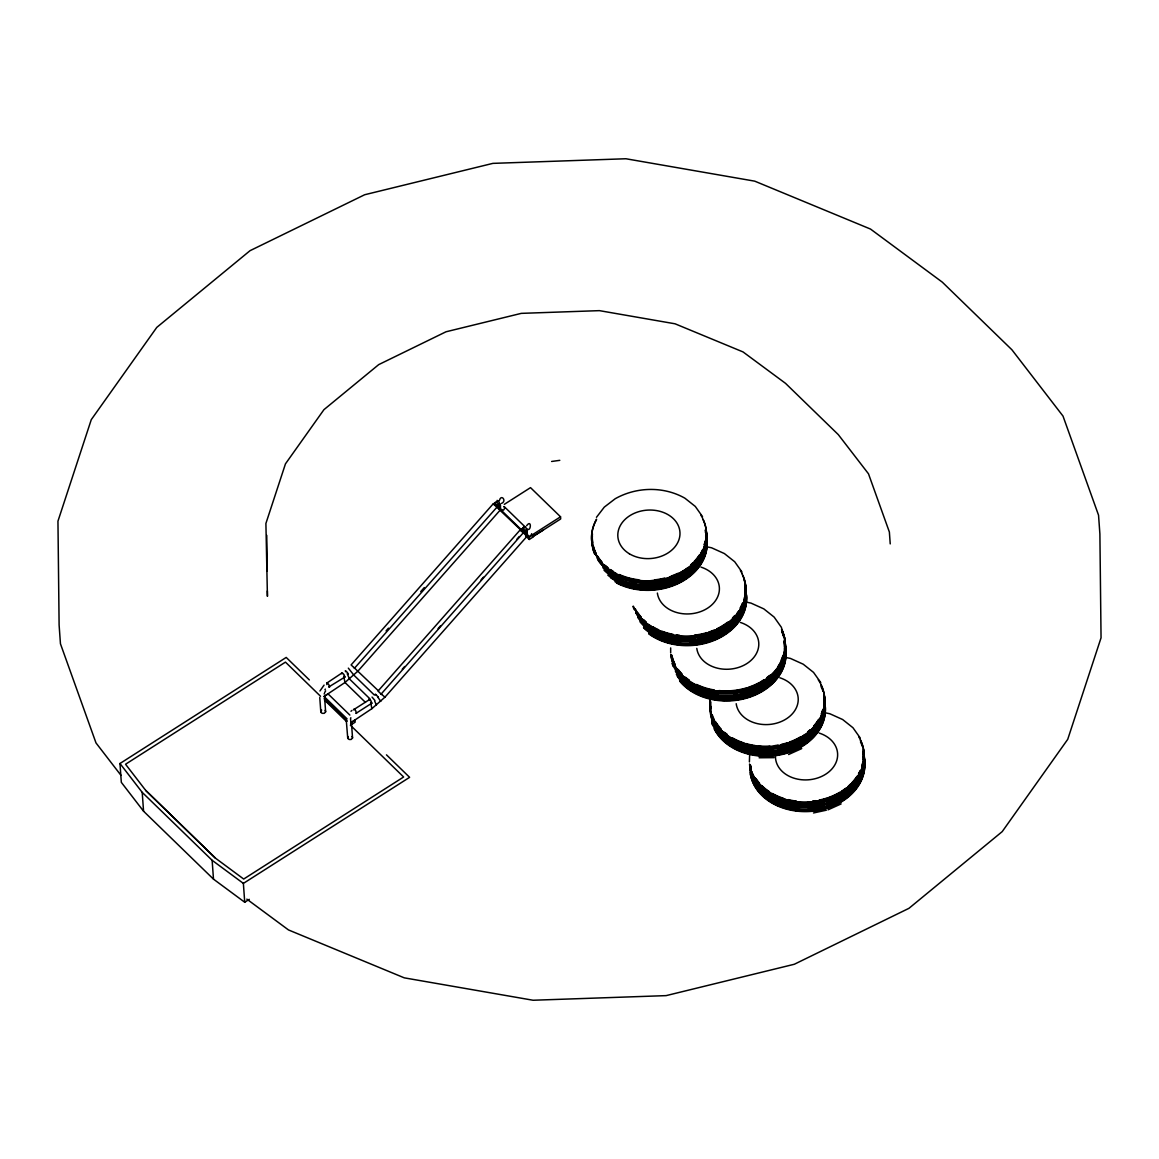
<?xml version="1.0" encoding="UTF-8"?>
<svg xmlns="http://www.w3.org/2000/svg" width="1159" height="1159" viewBox="0 0 1159 1159"><rect width="100%" height="100%" fill="white"/><g stroke="black" fill="none" stroke-linecap="round" stroke-linejoin="round"><path stroke-width="1.5" d="M670.67 647.924L670.67 652.85M749.395 761.912L749.612 755.219M353.481 709.815L369.663 699.457A2.767 0.782 54.3 0 1 370.894 700.76L371.851 703.165L355.943 713.393M324.245 694.082L324.448 693.14M324.592 697.399L325.621 711.8L324.259 713.321L322.39 713.336A2.782 2.159 -4.1 0 1 321 712.292L321.608 710.032M351.51 723.549L352.539 737.95L351.163 739.471L349.308 739.485A2.782 2.159 -4.1 0 1 347.917 738.442L348.091 736.544M499.399 500.442C501.311 493.502 507.149 501.21 501.485 503.426M319.956 690.981L324.071 685.114M328.663 687.026L344.933 677.015L343.977 674.61A2.767 0.782 54.3 0 0 342.745 673.307L341.919 673.002L341.977 673.872M368.837 699.152L369.113 700.5M324.752 692.401L325.636 690.894M526.577 525.795C532.155 517.914 531.141 534.198 526.056 528.171A2.767 0.782 54.4 0 0 524.824 526.867L523.998 526.563L524.274 527.91M341.919 673.002L326.722 683.144L326.838 684.607M329.562 687.273L328.837 684.708A2.782 0.985 57.4 0 0 327.635 683.39L326.722 683.144M356.479 713.422L355.755 710.858A2.782 0.985 57.4 0 0 354.553 709.54L353.64 709.294M596.45 517.32L604.288 507.12L615.212 498.732C636.421 486.766 663.6 486.099 684.897 498.196L695.299 506.44L702.513 516.624M493.285 503.89L496.878 507.251L354.524 668.178L351.105 664.918L493.212 503.803L494.14 504.6M386.092 630.887L388.482 628.164M420.717 591.626L424.31 587.555M523.26 532.836L381.137 694.067L378.022 691.068L520.13 529.953L521.043 530.75M402.26 669.207L404.65 666.497M438.088 628.598L440.478 625.889M481.072 579.848L483.462 577.153M516.9 539.239L519.29 536.53M350.569 719.377L350.96 722.622L354.987 720.058L355.147 722.187L351.105 724.766L350.96 722.636L371.909 708.642L384.947 697.167L527.548 535.733L526.78 529.286L527.041 536.081L522.868 532.474M350.989 711.249L351.945 710.438M347.106 718.899L324.042 696.472L344.991 682.492L358.03 671.018L500.63 509.583L499.138 502.021A2.767 0.782 54.4 0 0 497.921 500.717L497.081 500.413L497.139 501.282M504.31 504.353L530.518 487.635L560.536 516.798L560.695 518.942L533.039 536.588L532.879 534.458L560.536 516.798M249.301 899.326L244.723 902.238L213.488 879.145L143.557 811.213L121.318 782.339L119.971 763.506L286.201 657.428L309.337 679.913M320.521 696.255L285.462 662.122L125.549 764.245L145.744 790.452L215.342 858.066L243.694 879.044L403.622 776.994L350.38 725.201M529.301 539.457L529.141 537.312L533.183 534.748L533.328 536.878L529.301 539.457L525.505 535.777M533.01 536.255L542.948 530.257M324.042 696.487L328.069 693.908L349.859 715.074M244.723 902.238L243.376 883.404L409.605 777.327L386.469 754.842M788.584 754.523L801.724 748.584M828.004 809.837L841.144 803.897M551.612 461.47L559.797 460.34M813.473 812.966L826.381 810.184M344.933 677.015L343.716 676.363L344.991 682.492L365.491 702.426M371.851 703.165L371.025 702.861M759.116 757.769L774.053 757.653M706.787 546.816L711.568 547.787L724.389 553.567L734.705 561.753L741.934 571.938M746.208 602.129L750.989 603.1L763.81 608.881L774.125 617.081L781.34 627.265L784.846 638.551M785.628 657.443L790.395 658.413L803.23 664.208L813.531 672.394L820.76 682.579M825.034 712.771L829.815 713.741L842.636 719.522L852.952 727.722L860.166 737.906M525.491 531.3L522.666 527.591L523.158 528.765M374.864 700.413L372.053 697.081M523.723 533.372L520.13 529.953M526.172 530.271L527.012 530.576L526.794 529.243M119.971 763.506L142.209 792.365L212.14 860.311L243.376 883.404M246.838 899.138L288.49 929.938L404.288 977.848L533.082 1000.246L666.121 995.624L794.321 964.259L908.96 908.323L1002.216 831.611L1067.729 739.341L1101.05 637.827L1099.891 533.98L1098.544 515.204L1063.006 416.081L1011.908 349.772L942.31 282.159L870.51 229.062L754.712 181.152L625.918 158.754L492.879 163.376L364.679 194.741L250.04 250.677L156.784 327.389L91.271 419.659L57.95 521.173L59.109 625.02L60.456 643.796L95.994 742.919L121 775.371M497.588 506.034L494.458 502.571L495.168 503.571M524.491 532.184L521.362 528.721L522.072 529.721M498.254 504.904C500.891 506.179 494.4 499.065 496.24 502.615M347.613 674.002C350.25 675.277 343.759 668.178 345.614 671.727M496.632 507.062L520.623 529.851M353.857 667.439L378.544 690.938M384.947 697.167L380.76 693.575L381.673 694.516M377.921 697.167C380.123 698.747 373.372 691.865 375.806 694.98M504.107 506.497L525.592 527.374M500.08 509.091L522.419 530.764M526.621 534.864L529.141 537.312M374.386 695.081L353.886 675.161L348.323 668.135M370.025 698.935L349.511 679.015L347.222 673.654M324.187 698.616L347.265 721.028M324.419 699.978L346.498 721.477M145.744 790.452L215.342 858.066M500.297 509.149L503.499 510.163L504.846 508.077A2.782 2.202 -6.8 0 0 503.846 506.787M496.863 505.425L500.123 509.931C501.746 501.094 497.617 502.847 500.123 509.931L497.834 504.571M377.53 696.805L380.804 701.311M524.607 532.676L527.041 536.081L525.78 529.924M374.705 701.137L376.429 705.165M525.331 532.039L527.041 536.081M527.012 534.806L529.822 536.458L531.764 534.212A2.782 2.202 -6.8 0 0 531.561 533.719M370.619 702.513L371.909 708.642M346.324 720.768L347.714 737.964M352.539 737.95L352.307 736.95A2.782 2.159 -4.1 0 0 351.959 736.53M325.621 711.8L325.389 710.815A2.782 2.159 -4.1 0 0 325.042 710.38M890.228 543.904L889.373 532.024L868.497 473.814L838.276 434.596L785.512 383.339L743.035 351.93L675.045 323.796L599.42 310.641L521.289 313.365L446.012 331.778L378.703 364.621L323.94 409.663L285.462 463.846L265.904 523.462L267.425 596.32L267.367 590.945M319.768 697.457L320.797 711.814M212.14 860.311L213.488 879.145M142.209 792.365L143.557 811.213M266.758 535.342L267.149 571.213M864.469 759.884A57.53 44.839 -4.1 0 1 814.371 810.518A57.53 44.839 -4.1 0 1 750.409 774.125M864.368 758.623A57.53 44.839 -4.1 0 1 814.284 809.257A57.53 44.839 -4.1 0 1 750.322 772.85M864.107 754.929A57.53 44.839 -4.1 0 1 814.009 805.563A57.53 44.839 -4.1 0 1 750.061 769.156M863.383 749.945A57.53 44.839 -4.1 0 1 816.008 803.578A57.53 44.839 -4.1 0 1 749.931 767.461M860.485 741.934A57.53 44.839 -4.1 0 1 862.455 746.671M860.905 770.865A56.82 44.274 -4.1 0 1 859.456 774.038M856.139 779.514A56.82 44.274 -4.1 0 1 854.183 782.064M847.186 788.989A56.82 44.274 -4.1 0 1 840.145 793.915M838.638 794.784A56.82 44.274 -4.1 0 1 827.135 799.811M825.585 800.289A56.82 44.274 -4.1 0 1 797.914 803.028M793.075 802.39A56.82 44.274 -4.1 0 1 789.873 801.782M786.744 801.028A56.82 44.274 -4.1 0 1 783.701 800.13M780.369 798.971A56.82 44.274 -4.1 0 1 771.068 794.451M766.925 791.669A56.82 44.274 -4.1 0 1 764.361 789.627M760.869 786.338A56.82 44.274 -4.1 0 1 757.421 782.253M751.365 770.083A56.82 44.274 -4.1 0 1 750.597 766.838M863.238 752.785A56.82 44.274 -4.1 0 1 862.847 764.361M862.079 768.156A56.82 44.274 -4.1 0 0 863.556 756.595A56.82 44.274 -4.1 0 1 863.006 766.577M860.934 771.401A56.82 44.274 -4.1 0 1 858.674 776.095M856.168 780.05A56.82 44.274 -4.1 0 1 827.164 800.333M825.628 800.826A56.82 44.274 -4.1 0 1 797.943 803.549M793.104 802.926A56.82 44.274 -4.1 0 1 789.916 802.303M786.773 801.55A56.82 44.274 -4.1 0 1 783.745 800.666M782.064 800.101A56.82 44.274 -4.1 0 1 771.112 794.973M766.968 792.191A56.82 44.274 -4.1 0 1 764.389 790.148M758.551 784.194A56.82 44.274 -4.1 0 1 754.625 778.399M753.843 776.892A56.82 44.274 -4.1 0 1 751.901 772.227M863.774 766.983A56.82 44.274 -4.1 0 1 859.065 781.485M851.329 791.568A56.82 44.274 -4.1 0 1 827.555 805.722M822.876 807.084A56.82 44.274 -4.1 0 1 808.214 809.199M798.334 808.939A56.82 44.274 -4.1 0 1 785.628 806.519M784.121 806.056A56.82 44.274 -4.1 0 1 774.444 802.014M770.083 799.478A56.82 44.274 -4.1 0 1 767.345 797.58M763.564 794.466A56.82 44.274 -4.1 0 1 756.827 786.744M752.278 777.602A56.82 44.274 -4.1 0 1 751.032 772.749M863.745 766.447A56.82 44.274 -4.1 0 1 859.848 779.428M851.286 791.046A56.82 44.274 -4.1 0 1 844.868 796.465M840.536 799.304A56.82 44.274 -4.1 0 1 829.221 804.607M822.832 806.548A56.82 44.274 -4.1 0 1 814.734 808.098M795.074 808.026A56.82 44.274 -4.1 0 1 787.12 806.418M784.092 805.519A56.82 44.274 -4.1 0 1 774.4 801.492M771.459 799.826A56.82 44.274 -4.1 0 1 767.316 797.059M764.737 795.016A56.82 44.274 -4.1 0 1 761.26 791.727M752.249 777.081A56.82 44.274 -4.1 0 1 750.989 772.227M863.339 749.409A57.53 44.839 -4.1 0 1 814.922 803.201A57.53 44.839 -4.1 0 1 749.627 765.288M863.498 756.479A56.82 44.274 -4.1 0 1 820.297 805.418A56.82 44.274 -4.1 0 1 754.06 780.065M752.119 775.385A56.82 44.274 -4.1 0 1 750.873 770.532M862.644 768.214A56.82 44.274 -4.1 0 1 859.616 776.255M858.805 777.79A56.82 44.274 -4.1 0 1 855.342 783.02M853.285 785.512A56.82 44.274 -4.1 0 1 840.304 796.146M838.797 797.015A56.82 44.274 -4.1 0 1 827.294 802.028M824.194 802.955A56.82 44.274 -4.1 0 1 785.367 802.81M783.861 802.361A56.82 44.274 -4.1 0 1 771.228 796.668M765.78 792.886A56.82 44.274 -4.1 0 1 757.58 784.484M753.958 778.587A56.82 44.274 -4.1 0 1 750.757 769.054M864.339 758.087A57.53 44.839 -4.1 0 1 814.241 808.721A57.53 44.839 -4.1 0 1 750.279 772.329M864.208 756.407A57.53 44.839 -4.1 0 1 814.125 807.041A57.53 44.839 -4.1 0 1 750.163 770.634M819.196 733.082A31.134 24.267 -4.1 0 1 836.363 761.68A31.134 24.267 -4.1 0 1 801.68 779.746A31.134 24.267 -4.1 0 1 775.458 755.856M864.498 760.42A57.53 44.839 -4.1 0 1 814.415 811.054A57.53 44.839 -4.1 0 1 750.452 774.647M860.355 740.137A57.53 44.839 -4.1 0 1 820.108 800.999A57.53 44.839 -4.1 0 1 749.54 764.027M858.631 736.588A57.53 44.839 -4.1 0 1 823.18 799.724A57.53 44.839 -4.1 0 1 749.772 765.143M862.716 762.564A56.82 44.274 -4.1 0 1 861.905 765.824M860.094 770.663A56.82 44.274 -4.1 0 1 858.515 773.777M856.907 776.414A56.82 44.274 -4.1 0 1 851.908 782.702M850.764 783.861A56.82 44.274 -4.1 0 1 848.345 786.106M845.737 788.265A56.82 44.274 -4.1 0 1 841.492 791.22M840.029 792.119A56.82 44.274 -4.1 0 1 828.714 797.421M827.004 798.015A56.82 44.274 -4.1 0 1 819.094 800.101M815.849 800.681A56.82 44.274 -4.1 0 1 812.589 801.115M796.161 801.057A56.82 44.274 -4.1 0 1 788.163 799.623M783.571 798.334A56.82 44.274 -4.1 0 1 772.387 793.495M769.533 791.771A56.82 44.274 -4.1 0 1 761.854 785.657M759.536 783.223A56.82 44.274 -4.1 0 1 756.276 779.022M751.235 768.287A56.82 44.274 -4.1 0 1 750.467 765.041M863.107 750.989A56.82 44.274 -4.1 0 1 863.368 757.609M862.76 763.1A56.82 44.274 -4.1 0 1 861.948 766.36M860.123 771.199A56.82 44.274 -4.1 0 1 858.558 774.299M857.776 775.632A56.82 44.274 -4.1 0 1 841.535 791.742M840.058 792.655A56.82 44.274 -4.1 0 1 819.138 800.623M815.893 801.217A56.82 44.274 -4.1 0 1 807.707 802.014M797.812 801.753A56.82 44.274 -4.1 0 1 770.981 793.176M769.562 792.292A56.82 44.274 -4.1 0 1 760.782 785.063M759.58 783.759A56.82 44.274 -4.1 0 1 755.378 778.095M751.264 768.823A56.82 44.274 -4.1 0 1 750.51 765.577M863.151 751.51A56.82 44.274 -4.1 0 1 863.267 759.797M863.875 768.243A56.82 44.274 -4.1 0 1 863.368 771.546M862.991 773.169A56.82 44.274 -4.1 0 1 857.544 785.396M854.705 789.236A56.82 44.274 -4.1 0 1 851.416 792.843M848.996 795.088A56.82 44.274 -4.1 0 1 827.642 806.983M826.106 807.475A56.82 44.274 -4.1 0 1 803.332 810.503M798.421 810.213A56.82 44.274 -4.1 0 1 790.395 808.968M787.251 808.214A56.82 44.274 -4.1 0 1 784.223 807.316M782.542 806.765A56.82 44.274 -4.1 0 1 771.59 801.622M766.128 797.841A56.82 44.274 -4.1 0 1 763.651 795.74M761.391 793.524A56.82 44.274 -4.1 0 1 755.972 786.541M863.035 773.705A56.82 44.274 -4.1 0 1 857.588 785.932M855.733 788.511A56.82 44.274 -4.1 0 1 853.69 791.003M850.271 794.509A56.82 44.274 -4.1 0 1 842.173 800.724M840.71 801.637A56.82 44.274 -4.1 0 1 803.375 811.039M798.464 810.735A56.82 44.274 -4.1 0 1 790.424 809.489M787.294 808.736A56.82 44.274 -4.1 0 1 784.252 807.852M782.586 807.287A56.82 44.274 -4.1 0 1 768.823 800.347M766.171 798.377A56.82 44.274 -4.1 0 1 763.694 796.262M759.073 791.365A56.82 44.274 -4.1 0 1 756.016 787.062M825.049 704.571A57.53 44.839 -4.1 0 1 781.311 754.118A57.53 44.839 -4.1 0 1 714.234 728.446M712.857 725.317A57.53 44.839 -4.1 0 1 711.771 722.086M823.933 698.37A57.53 44.839 -4.1 0 1 780.166 753.075A57.53 44.839 -4.1 0 1 711.669 720.826M823.962 694.618A57.53 44.839 -4.1 0 1 773.415 748.671A57.53 44.839 -4.1 0 1 709.974 707.164M821.065 686.621A57.53 44.839 -4.1 0 1 823.035 691.358M824.092 696.313A57.53 44.839 -4.1 0 1 775.661 750.09A57.53 44.839 -4.1 0 1 710.38 712.191M823.064 710.67A56.82 44.274 -4.1 0 1 821.485 715.552M817.617 722.897A56.82 44.274 -4.1 0 1 815.777 725.476M813.719 727.968A56.82 44.274 -4.1 0 1 811.488 730.329M806.447 734.734A56.82 44.274 -4.1 0 1 791.119 743.267M787.714 744.484A56.82 44.274 -4.1 0 1 784.614 745.425M781.427 746.222A56.82 44.274 -4.1 0 1 773.314 747.598M758.493 747.7A56.82 44.274 -4.1 0 1 755.262 747.323M752.046 746.787A56.82 44.274 -4.1 0 1 744.295 744.817M737.718 742.296A56.82 44.274 -4.1 0 1 731.648 739.123M728.852 737.312A56.82 44.274 -4.1 0 1 726.2 735.342M723.723 733.227A56.82 44.274 -4.1 0 1 721.463 731.01M710.931 709.888A56.82 44.274 -4.1 0 1 710.641 706.599M823.832 697.457A56.82 44.274 -4.1 0 1 823.73 707.396M822.977 709.409A56.82 44.274 -4.1 0 1 821.398 714.277M819.138 718.986A56.82 44.274 -4.1 0 1 813.632 726.707M810.213 730.199A56.82 44.274 -4.1 0 1 807.693 732.401M804.983 734.487A56.82 44.274 -4.1 0 1 781.34 744.962M778.095 745.614A56.82 44.274 -4.1 0 1 768.287 746.7M761.666 746.671A56.82 44.274 -4.1 0 1 745.701 744.006M744.194 743.542A56.82 44.274 -4.1 0 1 731.561 737.863M727.417 735.081A56.82 44.274 -4.1 0 1 723.636 731.966M719.015 727.07A56.82 44.274 -4.1 0 1 715.089 721.289M714.292 719.782A56.82 44.274 -4.1 0 1 712.35 715.103M710.844 708.627A56.82 44.274 -4.1 0 1 710.583 702.006M823.846 704.484A56.82 44.274 -4.1 0 0 823.73 696.197A57.53 44.839 -4.1 0 1 824.542 699.428M822.484 710.51A56.82 44.274 -4.1 0 1 821.354 713.756M818.326 719.782A56.82 44.274 -4.1 0 1 813.589 726.171M810.17 729.677A56.82 44.274 -4.1 0 1 807.649 731.88M800.608 736.805A56.82 44.274 -4.1 0 1 789.293 742.108M787.584 742.687A56.82 44.274 -4.1 0 1 781.296 744.426M778.066 745.092A56.82 44.274 -4.1 0 1 774.806 745.599M769.909 746.077A56.82 44.274 -4.1 0 1 758.363 745.903M755.132 745.527A56.82 44.274 -4.1 0 1 745.672 743.484M744.165 743.02A56.82 44.274 -4.1 0 1 732.981 738.182M727.388 734.545A56.82 44.274 -4.1 0 1 724.81 732.502M721.333 729.228A56.82 44.274 -4.1 0 1 715.914 722.245M710.8 708.091A56.82 44.274 -4.1 0 1 710.539 701.485M823.701 695.661A56.82 44.274 -4.1 0 1 823.948 702.282M823.933 694.096A57.53 44.839 -4.1 0 1 772.314 748.25A57.53 44.839 -4.1 0 1 709.902 704.962M820.934 684.824A57.53 44.839 -4.1 0 1 775.414 746.613A57.53 44.839 -4.1 0 1 710.003 700.311M823.861 697.993A56.82 44.274 -4.1 0 1 821.528 716.074M818.486 722.115A56.82 44.274 -4.1 0 1 789.467 744.426M787.758 745.02A56.82 44.274 -4.1 0 1 784.657 745.947M781.47 746.758A56.82 44.274 -4.1 0 1 768.417 748.497M758.537 748.236A56.82 44.274 -4.1 0 1 755.306 747.845M752.09 747.309A56.82 44.274 -4.1 0 1 726.244 735.864M723.767 733.763A56.82 44.274 -4.1 0 1 721.492 731.546M718.044 727.461A56.82 44.274 -4.1 0 1 713.06 718.493M818.268 679.782A57.53 44.839 -4.1 0 1 778.558 745.57A57.53 44.839 -4.1 0 1 709.974 699.79M824.092 701.166A56.82 44.274 -4.1 0 1 776.718 750.873A56.82 44.274 -4.1 0 1 712.206 718.464M823.223 712.886A56.82 44.274 -4.1 0 1 820.21 720.927M819.384 722.477A56.82 44.274 -4.1 0 1 815.936 727.693M813.879 730.184A56.82 44.274 -4.1 0 1 809.228 734.806M806.606 736.95A56.82 44.274 -4.1 0 1 787.874 746.7M786.338 747.193A56.82 44.274 -4.1 0 1 778.355 749.105M773.459 749.815A56.82 44.274 -4.1 0 1 760.275 750.061M758.652 749.916A56.82 44.274 -4.1 0 1 755.422 749.54M752.205 749.004A56.82 44.274 -4.1 0 1 744.44 747.033M742.774 746.468A56.82 44.274 -4.1 0 1 731.807 741.34M727.664 738.558A56.82 44.274 -4.1 0 1 718.174 729.156M716.204 726.258A56.82 44.274 -4.1 0 1 712.597 718.594M824.165 701.311A56.82 44.274 -4.1 0 1 823.6 711.264M823.89 697.834A57.53 44.839 -4.1 0 1 780.123 752.553A57.53 44.839 -4.1 0 1 711.64 720.29M824.802 701.079A57.53 44.839 -4.1 0 1 773.647 751.843A57.53 44.839 -4.1 0 1 710.481 713.669M825.092 705.092A57.53 44.839 -4.1 0 1 781.34 754.654A57.53 44.839 -4.1 0 1 714.277 728.982M712.886 725.853A57.53 44.839 -4.1 0 1 711.8 722.622M779.79 677.754A31.134 24.267 -4.1 0 1 785.411 719.435A31.134 24.267 -4.1 0 1 736.197 703.701M824.324 711.133A56.82 44.274 -4.1 0 1 823.817 714.422M817.993 728.287A56.82 44.274 -4.1 0 1 809.446 737.979M806.838 740.123A56.82 44.274 -4.1 0 1 804.042 742.137M801.13 743.991A56.82 44.274 -4.1 0 1 788.106 749.873M785.005 750.815A56.82 44.274 -4.1 0 1 746.179 750.67M744.672 750.206A56.82 44.274 -4.1 0 1 722.955 737.53M721.84 736.4A56.82 44.274 -4.1 0 1 719.478 733.734M717.378 730.894A56.82 44.274 -4.1 0 1 714.77 726.432M824.368 711.655A56.82 44.274 -4.1 0 1 823.861 714.958M821.905 721.463A56.82 44.274 -4.1 0 1 820.471 724.621M818.037 728.808A56.82 44.274 -4.1 0 1 809.489 738.5M806.867 740.644A56.82 44.274 -4.1 0 1 788.134 750.409M785.034 751.336A56.82 44.274 -4.1 0 1 746.222 751.191M744.715 750.728A56.82 44.274 -4.1 0 1 727.939 742.267M725.36 740.224A56.82 44.274 -4.1 0 1 722.984 738.051M720.666 735.617A56.82 44.274 -4.1 0 1 714.813 726.968M824.455 712.93A56.82 44.274 -4.1 0 1 823.948 716.219M822.6 721.115A56.82 44.274 -4.1 0 1 819.746 727.432M816.284 732.662A56.82 44.274 -4.1 0 1 806.954 741.919M804.172 743.933A56.82 44.274 -4.1 0 1 780.326 753.756M757.392 754.712A56.82 44.274 -4.1 0 1 754.176 754.248M750.974 753.64A56.82 44.274 -4.1 0 1 732.169 746.309M728.026 743.527A56.82 44.274 -4.1 0 1 725.462 741.485M718.522 734.125A56.82 44.274 -4.1 0 1 714.9 728.229M822.644 721.637A56.82 44.274 -4.1 0 1 819.775 727.968M817.269 731.909A56.82 44.274 -4.1 0 1 768.924 755.682M759.044 755.422A56.82 44.274 -4.1 0 1 754.205 754.784M751.018 754.176A56.82 44.274 -4.1 0 1 732.213 746.831M728.069 744.064A56.82 44.274 -4.1 0 1 722.014 738.732M718.566 734.647A56.82 44.274 -4.1 0 1 715.726 730.257M784.672 640.985A57.53 44.839 -4.1 0 1 740.485 694.053A57.53 44.839 -4.1 0 1 672.495 663.426M784.556 639.304A57.53 44.839 -4.1 0 1 738.24 692.763A57.53 44.839 -4.1 0 1 671.452 658.471M781.659 631.293A57.53 44.839 -4.1 0 1 783.629 636.03M779.036 666.266A56.82 44.274 -4.1 0 1 777.312 668.873M775.357 671.423A56.82 44.274 -4.1 0 1 772.068 675.016M770.894 676.146A56.82 44.274 -4.1 0 1 768.359 678.348M765.65 680.434A56.82 44.274 -4.1 0 1 762.796 682.376M756.668 685.795A56.82 44.274 -4.1 0 1 750.003 688.576M748.294 689.17A56.82 44.274 -4.1 0 1 735.516 692.068M717.464 692.213A56.82 44.274 -4.1 0 1 693.69 684.65M692.242 683.81A56.82 44.274 -4.1 0 1 684.317 677.914M680.84 674.379A56.82 44.274 -4.1 0 1 677.58 670.177M674.973 665.73A56.82 44.274 -4.1 0 1 672.524 659.442M784.411 642.144A56.82 44.274 -4.1 0 1 784.31 652.082M783.238 657.515A56.82 44.274 -4.1 0 1 782.108 660.76M779.848 665.454A56.82 44.274 -4.1 0 1 777.341 669.409M770.923 676.682A56.82 44.274 -4.1 0 1 728.997 693.169M719.116 692.908A56.82 44.274 -4.1 0 1 683.187 677.349M680.869 674.915A56.82 44.274 -4.1 0 1 676.668 669.25M675.016 666.251A56.82 44.274 -4.1 0 1 673.06 661.586M784.455 642.666A56.82 44.274 -4.1 0 1 784.064 654.255M781.615 630.771A57.53 44.839 -4.1 0 1 741.369 691.619A57.53 44.839 -4.1 0 1 670.8 654.647M785.382 645.766A57.53 44.839 -4.1 0 1 742.673 695.081A57.53 44.839 -4.1 0 1 675.378 671.162M673.191 666.512A57.53 44.839 -4.1 0 1 672.104 663.281M785.121 644.114A57.53 44.839 -4.1 0 0 784.353 640.826A56.82 44.274 -4.1 0 1 784.44 649.156M784.672 645.838A56.82 44.274 -4.1 0 1 742.499 694.56A56.82 44.274 -4.1 0 1 676.03 670.931M783.817 657.573A56.82 44.274 -4.1 0 1 780.789 665.614M779.978 667.149A56.82 44.274 -4.1 0 1 768.518 680.579M765.809 682.651A56.82 44.274 -4.1 0 1 750.163 690.793M748.453 691.387A56.82 44.274 -4.1 0 1 740.558 693.473M737.312 694.053A56.82 44.274 -4.1 0 1 734.053 694.487M717.624 694.429A56.82 44.274 -4.1 0 1 693.85 686.867M690.981 685.143A56.82 44.274 -4.1 0 1 683.303 679.029M682.202 677.914A56.82 44.274 -4.1 0 1 678.754 673.843M784.571 644.361A56.82 44.274 -4.1 0 1 784.179 655.936M781.528 629.496A57.53 44.839 -4.1 0 1 742.325 690.127A57.53 44.839 -4.1 0 1 670.974 655.023M782.209 630.525A57.53 44.839 -4.1 0 1 741.253 689.822A57.53 44.839 -4.1 0 1 670.945 654.502M783.078 655.183A56.82 44.274 -4.1 0 1 781.253 660.022M769.518 675.465A56.82 44.274 -4.1 0 1 766.896 677.624M764.114 679.638A56.82 44.274 -4.1 0 1 761.188 681.492M759.681 682.361A56.82 44.274 -4.1 0 1 748.178 687.374M746.628 687.852A56.82 44.274 -4.1 0 1 718.957 690.59M714.118 689.953A56.82 44.274 -4.1 0 1 706.251 688.156M704.744 687.707A56.82 44.274 -4.1 0 1 696.602 684.447M689.315 680.203A56.82 44.274 -4.1 0 1 685.404 677.189M681.912 673.901A56.82 44.274 -4.1 0 1 678.464 669.83M674.842 663.933A56.82 44.274 -4.1 0 1 671.988 656.023M782.195 632.278A56.82 44.274 -4.1 0 1 783.687 637.088M784.281 640.347A56.82 44.274 -4.1 0 1 784.542 646.968M740.369 622.441A31.134 24.267 -4.1 0 1 746.005 664.107A31.134 24.267 -4.1 0 1 696.791 648.388M783.107 655.719A56.82 44.274 -4.1 0 1 778.109 666.309M770.793 674.886A56.82 44.274 -4.1 0 1 766.939 678.145M764.158 680.159A56.82 44.274 -4.1 0 1 748.207 687.895M746.671 688.388A56.82 44.274 -4.1 0 1 718.986 691.112M714.147 690.489A56.82 44.274 -4.1 0 1 710.96 689.88M707.816 689.112A56.82 44.274 -4.1 0 1 696.631 684.969M689.359 680.724A56.82 44.274 -4.1 0 1 685.433 677.711M681.956 674.437A56.82 44.274 -4.1 0 1 677.493 668.917M674.886 664.455A56.82 44.274 -4.1 0 1 671.684 654.936M784.469 642.521A57.53 44.839 -4.1 0 1 746.918 695.704A57.53 44.839 -4.1 0 1 676.378 674.364M784.918 655.82A56.82 44.274 -4.1 0 1 783.064 663.991M779.428 671.64A56.82 44.274 -4.1 0 1 768.75 683.738M766.041 685.824A56.82 44.274 -4.1 0 1 748.685 694.56M747.149 695.038A56.82 44.274 -4.1 0 1 705.266 694.878M703.585 694.328A56.82 44.274 -4.1 0 1 697.11 691.633M692.633 689.185A56.82 44.274 -4.1 0 1 678.986 677.001M785.092 654.676A56.82 44.274 -4.1 0 1 783.107 664.527M779.456 672.177A56.82 44.274 -4.1 0 1 773.632 679.768M772.488 680.927A56.82 44.274 -4.1 0 1 763.216 688.287M761.753 689.199A56.82 44.274 -4.1 0 1 722.767 698.529M719.507 698.298A56.82 44.274 -4.1 0 1 705.295 695.414M703.629 694.849A56.82 44.274 -4.1 0 1 697.153 692.155M692.662 689.721A56.82 44.274 -4.1 0 1 689.866 687.91M687.215 685.94A56.82 44.274 -4.1 0 1 682.463 681.608M785.541 647.982A57.53 44.839 -4.1 0 1 744.904 696.791A57.53 44.839 -4.1 0 1 677.378 676.378M785.628 649.243A57.53 44.839 -4.1 0 1 747.062 697.486A57.53 44.839 -4.1 0 1 679.594 680.507M785.049 657.602A56.82 44.274 -4.1 0 1 783.194 665.788M781.905 669.004A56.82 44.274 -4.1 0 1 780.326 672.119M778.718 674.755A56.82 44.274 -4.1 0 1 766.171 687.62M761.84 690.46A56.82 44.274 -4.1 0 1 742.528 698.095M739.297 698.747A56.82 44.274 -4.1 0 1 736.037 699.254M734.4 699.457A56.82 44.274 -4.1 0 1 719.594 699.572M716.363 699.181A56.82 44.274 -4.1 0 1 706.889 697.139M705.382 696.675A56.82 44.274 -4.1 0 1 695.704 692.647M692.749 690.981A56.82 44.274 -4.1 0 1 688.605 688.214M684.824 685.099A56.82 44.274 -4.1 0 1 682.55 682.883M784.571 661.427A56.82 44.274 -4.1 0 1 783.223 666.324M781.934 669.54A56.82 44.274 -4.1 0 1 780.369 672.64M778.747 675.291A56.82 44.274 -4.1 0 1 742.571 698.616M739.326 699.283A56.82 44.274 -4.1 0 1 729.518 700.355M724.534 700.398A56.82 44.274 -4.1 0 1 706.932 697.675M705.425 697.211A56.82 44.274 -4.1 0 1 692.792 691.517M691.372 690.634A56.82 44.274 -4.1 0 1 687.345 687.736M684.868 685.621A56.82 44.274 -4.1 0 1 682.593 683.404M785.672 649.779A57.53 44.839 -4.1 0 1 747.091 698.022A57.53 44.839 -4.1 0 1 679.638 681.043M745.136 583.977A57.53 44.839 -4.1 0 1 705.092 636.088A57.53 44.839 -4.1 0 1 635.726 612.676M634.205 609.605A57.53 44.839 -4.1 0 1 632.959 606.418M745.251 585.672A57.53 44.839 -4.1 0 1 707.265 637.204A57.53 44.839 -4.1 0 1 637.696 617.356M744.165 580.181A57.53 44.839 -4.1 0 1 707.12 634.987A57.53 44.839 -4.1 0 1 635.697 612.14M742.687 605.433A56.82 44.274 -4.1 0 1 738.819 612.778M732.691 620.224A56.82 44.274 -4.1 0 1 723.419 627.584M720.434 629.351A56.82 44.274 -4.1 0 1 673.263 636.668M670.09 635.987A56.82 44.274 -4.1 0 1 667.005 635.161M665.498 634.697A56.82 44.274 -4.1 0 1 652.865 629.018M648.721 626.237A56.82 44.274 -4.1 0 1 644.94 623.122M641.463 619.587A56.82 44.274 -4.1 0 1 638.203 615.386M744.643 598.928A56.82 44.274 -4.1 0 0 745.034 587.352A57.53 44.839 -4.1 0 1 713.35 638.363A57.53 44.839 -4.1 0 1 643.564 627.236M742.658 604.911A56.82 44.274 -4.1 0 1 741.224 608.069M740.398 609.62A56.82 44.274 -4.1 0 1 738.79 612.256M732.662 619.688A56.82 44.274 -4.1 0 1 723.375 627.048M720.405 628.83A56.82 44.274 -4.1 0 1 697.732 636.523M694.473 636.957A56.82 44.274 -4.1 0 1 673.22 636.146M670.061 635.465A56.82 44.274 -4.1 0 1 666.961 634.639M665.454 634.176A56.82 44.274 -4.1 0 1 652.821 628.482M648.678 625.701A56.82 44.274 -4.1 0 1 646.114 623.658M642.622 620.384A56.82 44.274 -4.1 0 1 636.349 611.909M744.991 586.816A56.82 44.274 -4.1 0 1 744.904 596.755M744.397 602.245A56.82 44.274 -4.1 0 1 741.383 610.286M740.558 611.836A56.82 44.274 -4.1 0 1 710.757 635.48M709.047 636.059A56.82 44.274 -4.1 0 1 697.892 638.739M693.01 639.333A56.82 44.274 -4.1 0 1 679.826 639.275M676.595 638.899A56.82 44.274 -4.1 0 1 667.12 636.856M665.614 636.392A56.82 44.274 -4.1 0 1 654.429 631.554M652.981 630.699A56.82 44.274 -4.1 0 1 650.185 628.888M647.533 626.918A56.82 44.274 -4.1 0 1 639.348 618.515M745.15 589.047A56.82 44.274 -4.1 0 1 744.773 600.623M742.108 574.183A57.53 44.839 -4.1 0 1 707.033 633.712A57.53 44.839 -4.1 0 1 633.422 606.229M742.803 575.197A57.53 44.839 -4.1 0 1 708.019 632.886A57.53 44.839 -4.1 0 1 634.77 608.823M740.398 570.619A57.53 44.839 -4.1 0 1 742.079 573.662M742.528 603.115A56.82 44.274 -4.1 0 1 740.268 607.823M734.763 615.53A56.82 44.274 -4.1 0 1 732.531 617.906M727.49 622.296A56.82 44.274 -4.1 0 1 717.131 628.671M713.843 630.163A56.82 44.274 -4.1 0 1 708.757 632.046M707.222 632.539A56.82 44.274 -4.1 0 1 694.342 635.161M679.536 635.262A56.82 44.274 -4.1 0 1 676.305 634.886M673.089 634.35A56.82 44.274 -4.1 0 1 662.006 631.22M658.761 629.859A56.82 44.274 -4.1 0 1 652.691 626.686M645.983 621.861A56.82 44.274 -4.1 0 1 643.607 619.703M641.289 617.269A56.82 44.274 -4.1 0 1 638.029 613.068M744.86 585.02A56.82 44.274 -4.1 0 1 745.121 591.641M700.963 567.113A31.134 24.267 -4.1 0 1 706.584 608.794A31.134 24.267 -4.1 0 1 657.37 593.06M744.513 597.131A56.82 44.274 -4.1 0 1 743.701 600.391M742.571 603.636A56.82 44.274 -4.1 0 1 740.311 608.345M738.689 610.996A56.82 44.274 -4.1 0 1 736.849 613.575M734.792 616.066A56.82 44.274 -4.1 0 1 732.56 618.428M728.852 621.775A56.82 44.274 -4.1 0 1 694.386 635.683M679.58 635.798A56.82 44.274 -4.1 0 1 676.349 635.407M673.133 634.871A56.82 44.274 -4.1 0 1 648.591 624.44M646.027 622.397A56.82 44.274 -4.1 0 1 642.535 619.109M641.333 617.79A56.82 44.274 -4.1 0 1 635.465 609.141M744.904 585.556A56.82 44.274 -4.1 0 1 745.165 592.177M745.498 600.492A56.82 44.274 -4.1 0 1 743.035 610.3M740.789 614.994A56.82 44.274 -4.1 0 1 733.039 625.078M730.619 627.338A56.82 44.274 -4.1 0 1 727.997 629.482M725.215 631.496A56.82 44.274 -4.1 0 1 701.369 641.318M678.435 642.274A56.82 44.274 -4.1 0 1 675.219 641.811M672.017 641.202A56.82 44.274 -4.1 0 1 653.212 633.872M650.416 632.061A56.82 44.274 -4.1 0 1 647.765 630.09M745.266 590.525A56.82 44.274 -4.1 0 1 709.149 637.537A56.82 44.274 -4.1 0 1 642.897 624.078M744.933 585.512A57.53 44.839 -4.1 0 1 710.409 637.725A57.53 44.839 -4.1 0 1 639.927 621.702M745.672 599.362A56.82 44.274 -4.1 0 1 743.078 610.822M740.818 615.53A56.82 44.274 -4.1 0 1 735.313 623.238M730.663 627.859A56.82 44.274 -4.1 0 1 689.967 643.245M680.087 642.984A56.82 44.274 -4.1 0 1 675.248 642.347M672.061 641.738A56.82 44.274 -4.1 0 1 647.794 630.612M745.092 587.729A57.53 44.839 -4.1 0 1 713.393 638.899A57.53 44.839 -4.1 0 1 643.593 627.772M746.222 593.93A57.53 44.839 -4.1 0 1 713.973 639.971A57.53 44.839 -4.1 0 1 648.692 633.292M745.628 602.289A56.82 44.274 -4.1 0 1 745.121 605.577M744.759 607.215A56.82 44.274 -4.1 0 1 743.774 610.474M740.137 618.124A56.82 44.274 -4.1 0 1 738.399 620.746M731.981 628.019A56.82 44.274 -4.1 0 1 709.395 641.028M707.859 641.506A56.82 44.274 -4.1 0 1 704.715 642.39M701.499 643.115A56.82 44.274 -4.1 0 1 667.483 641.825M665.976 641.362A56.82 44.274 -4.1 0 1 650.547 633.857M744.788 607.736A56.82 44.274 -4.1 0 1 743.817 610.996M740.181 618.645A56.82 44.274 -4.1 0 1 738.442 621.267M736.487 623.803A56.82 44.274 -4.1 0 1 734.342 626.237M733.212 627.41A56.82 44.274 -4.1 0 1 709.438 641.564M707.903 642.043A56.82 44.274 -4.1 0 1 704.759 642.912M701.543 643.651A56.82 44.274 -4.1 0 1 667.512 642.347M666.005 641.883A56.82 44.274 -4.1 0 1 650.576 634.379M746.251 594.451A57.53 44.839 -4.1 0 1 714.016 640.492A57.53 44.839 -4.1 0 1 648.736 633.828M705.715 528.663A57.53 44.839 -4.1 0 1 667.729 580.195A57.53 44.839 -4.1 0 1 598.16 560.348M594.784 554.292A57.53 44.839 -4.1 0 1 592.626 547.83M705.107 541.818A56.82 44.274 -4.1 0 1 704.281 545.078M702.47 549.917A56.82 44.274 -4.1 0 1 700.891 553.031M700.123 554.35A56.82 44.274 -4.1 0 1 694.284 561.941M693.154 563.115A56.82 44.274 -4.1 0 1 690.735 565.36M688.113 567.504A56.82 44.274 -4.1 0 1 669.38 577.254M664.701 578.616A56.82 44.274 -4.1 0 1 650.04 580.731M640.159 580.471A56.82 44.274 -4.1 0 1 619.384 575.067M616.269 573.56A56.82 44.274 -4.1 0 1 610.518 570.083M607.867 568.113A56.82 44.274 -4.1 0 1 604.23 564.911M601.912 562.477A56.82 44.274 -4.1 0 1 596.842 555.32M596.059 553.814A56.82 44.274 -4.1 0 1 593.191 545.918M592.597 542.658A56.82 44.274 -4.1 0 1 592.336 536.052M705.744 536.849A56.82 44.274 -4.1 0 0 705.483 530.228A57.53 44.839 -4.1 0 1 673.814 581.354A57.53 44.839 -4.1 0 1 604.027 570.228M705.063 541.282A56.82 44.274 -4.1 0 1 704.252 544.542M699.239 555.147A56.82 44.274 -4.1 0 1 694.255 561.42M693.111 562.579A56.82 44.274 -4.1 0 1 690.692 564.824M677.711 573.357A56.82 44.274 -4.1 0 1 671.047 576.139M664.658 578.08A56.82 44.274 -4.1 0 1 654.936 579.833M638.508 579.775A56.82 44.274 -4.1 0 1 619.341 574.545M613.285 571.373A56.82 44.274 -4.1 0 1 610.489 569.562M607.838 567.591A56.82 44.274 -4.1 0 1 605.36 565.476M601.883 561.941A56.82 44.274 -4.1 0 1 597.682 556.277M596.016 553.292A56.82 44.274 -4.1 0 1 592.437 533.85M705.454 529.706A56.82 44.274 -4.1 0 1 705.701 536.327M702.702 518.87A57.53 44.839 -4.1 0 1 647.533 581.354A57.53 44.839 -4.1 0 1 596.537 519.667M703.383 519.884A57.53 44.839 -4.1 0 1 646.432 580.833A57.53 44.839 -4.1 0 1 596.508 519.145M700.978 515.306A57.53 44.839 -4.1 0 1 702.658 518.334M705.686 528.127A57.53 44.839 -4.1 0 1 666.671 579.964A57.53 44.839 -4.1 0 1 597.16 558.334M594.755 553.756A57.53 44.839 -4.1 0 1 591.974 544.006M703.238 549.583A56.82 44.274 -4.1 0 1 700.978 554.292M698.471 558.232A56.82 44.274 -4.1 0 1 696.53 560.782M689.533 567.722A56.82 44.274 -4.1 0 1 682.492 572.647M680.985 573.517A56.82 44.274 -4.1 0 1 669.467 578.529M667.932 579.007A56.82 44.274 -4.1 0 1 664.788 579.877M661.572 580.616A56.82 44.274 -4.1 0 1 632.22 580.5M629.076 579.746A56.82 44.274 -4.1 0 1 617.892 575.603M609.272 570.387A56.82 44.274 -4.1 0 1 606.693 568.345M603.216 565.056A56.82 44.274 -4.1 0 1 600.855 562.376M705.585 531.503A56.82 44.274 -4.1 0 1 705.483 541.441M705.845 530.344A57.53 44.839 -4.1 0 1 671.872 580.572A57.53 44.839 -4.1 0 1 602.796 567.62M705.614 532.024A56.82 44.274 -4.1 0 1 704.411 546.874M703.281 550.119A56.82 44.274 -4.1 0 1 701.021 554.813M698.515 558.768A56.82 44.274 -4.1 0 1 669.511 579.051M667.975 579.543A56.82 44.274 -4.1 0 1 640.29 582.267M635.451 581.644A56.82 44.274 -4.1 0 1 632.249 581.036M629.12 580.268A56.82 44.274 -4.1 0 1 626.077 579.384M624.411 578.819A56.82 44.274 -4.1 0 1 613.444 573.691M609.301 570.909A56.82 44.274 -4.1 0 1 606.736 568.866M705.643 531.88A57.53 44.839 -4.1 0 1 676.465 581.992A57.53 44.839 -4.1 0 1 607.823 575.168M706.222 543.513A56.82 44.274 -4.1 0 1 705.585 548.468M704.237 553.365A56.82 44.274 -4.1 0 1 702.195 558.145M689.924 573.097A56.82 44.274 -4.1 0 1 687.215 575.183M681.376 578.892A56.82 44.274 -4.1 0 1 671.568 583.325M669.859 583.919A56.82 44.274 -4.1 0 1 657.081 586.816M653.821 587.178A56.82 44.274 -4.1 0 1 640.637 587.135M637.407 586.744A56.82 44.274 -4.1 0 1 627.932 584.701M626.425 584.237A56.82 44.274 -4.1 0 1 616.747 580.21M613.792 578.544A56.82 44.274 -4.1 0 1 610.996 576.733M704.976 546.932A56.82 44.274 -4.1 0 1 701.963 554.973M701.137 556.508A56.82 44.274 -4.1 0 1 697.689 561.738M695.632 564.23A56.82 44.274 -4.1 0 1 682.651 574.864M681.144 575.733A56.82 44.274 -4.1 0 1 669.627 580.746M668.091 581.224A56.82 44.274 -4.1 0 1 640.405 583.962M635.567 583.325A56.82 44.274 -4.1 0 1 632.379 582.716M622.876 579.906A56.82 44.274 -4.1 0 1 613.575 575.386M608.113 571.604A56.82 44.274 -4.1 0 1 604.476 568.388M705.744 533.719A56.82 44.274 -4.1 0 1 705.353 545.295M705.845 535.197A56.82 44.274 -4.1 0 1 672.307 581.325A56.82 44.274 -4.1 0 1 606.968 572.039M706.266 544.035A56.82 44.274 -4.1 0 1 701.412 560.203M689.953 573.633A56.82 44.274 -4.1 0 1 650.561 587.917M643.94 587.888A56.82 44.274 -4.1 0 1 627.975 585.237M626.468 584.773A56.82 44.274 -4.1 0 1 613.835 579.08M705.686 532.401A57.53 44.839 -4.1 0 1 678.16 581.76A57.53 44.839 -4.1 0 1 610.561 577.689M706.802 538.602A57.53 44.839 -4.1 0 1 677.885 583.194A57.53 44.839 -4.1 0 1 614.951 581.644M706.208 546.976A56.82 44.274 -4.1 0 1 699.891 564.114M697.037 567.968A56.82 44.274 -4.1 0 1 693.763 571.561M691.343 573.806A56.82 44.274 -4.1 0 1 655.574 588.815M640.768 588.931A56.82 44.274 -4.1 0 1 637.537 588.54M634.321 588.004A56.82 44.274 -4.1 0 1 631.148 587.323M624.889 585.483A56.82 44.274 -4.1 0 1 616.878 582.006M705.382 552.423A56.82 44.274 -4.1 0 1 699.92 564.65M698.08 567.229A56.82 44.274 -4.1 0 1 696.023 569.721M692.604 573.227A56.82 44.274 -4.1 0 1 684.52 579.442M683.042 580.355A56.82 44.274 -4.1 0 1 655.617 589.337M653.98 589.496A56.82 44.274 -4.1 0 1 650.692 589.714M640.811 589.453A56.82 44.274 -4.1 0 1 637.58 589.076M634.364 588.54A56.82 44.274 -4.1 0 1 631.191 587.845M626.599 586.57A56.82 44.274 -4.1 0 1 618.457 583.31M706.845 539.138A57.53 44.839 -4.1 0 1 678.739 583.339A57.53 44.839 -4.1 0 1 616.501 583.006M324.926 689.721A5.578 2.869 -45.8 0 1 325.375 689.112M350.569 718.87A5.578 2.869 -45.8 0 1 350.844 717.725M629.323 553.756A31.134 24.267 -4.1 0 0 679.609 537.269A31.134 24.267 -4.1 0 0 637.74 511.974A31.134 24.267 -4.1 0 0 629.323 553.756"/></g></svg>
